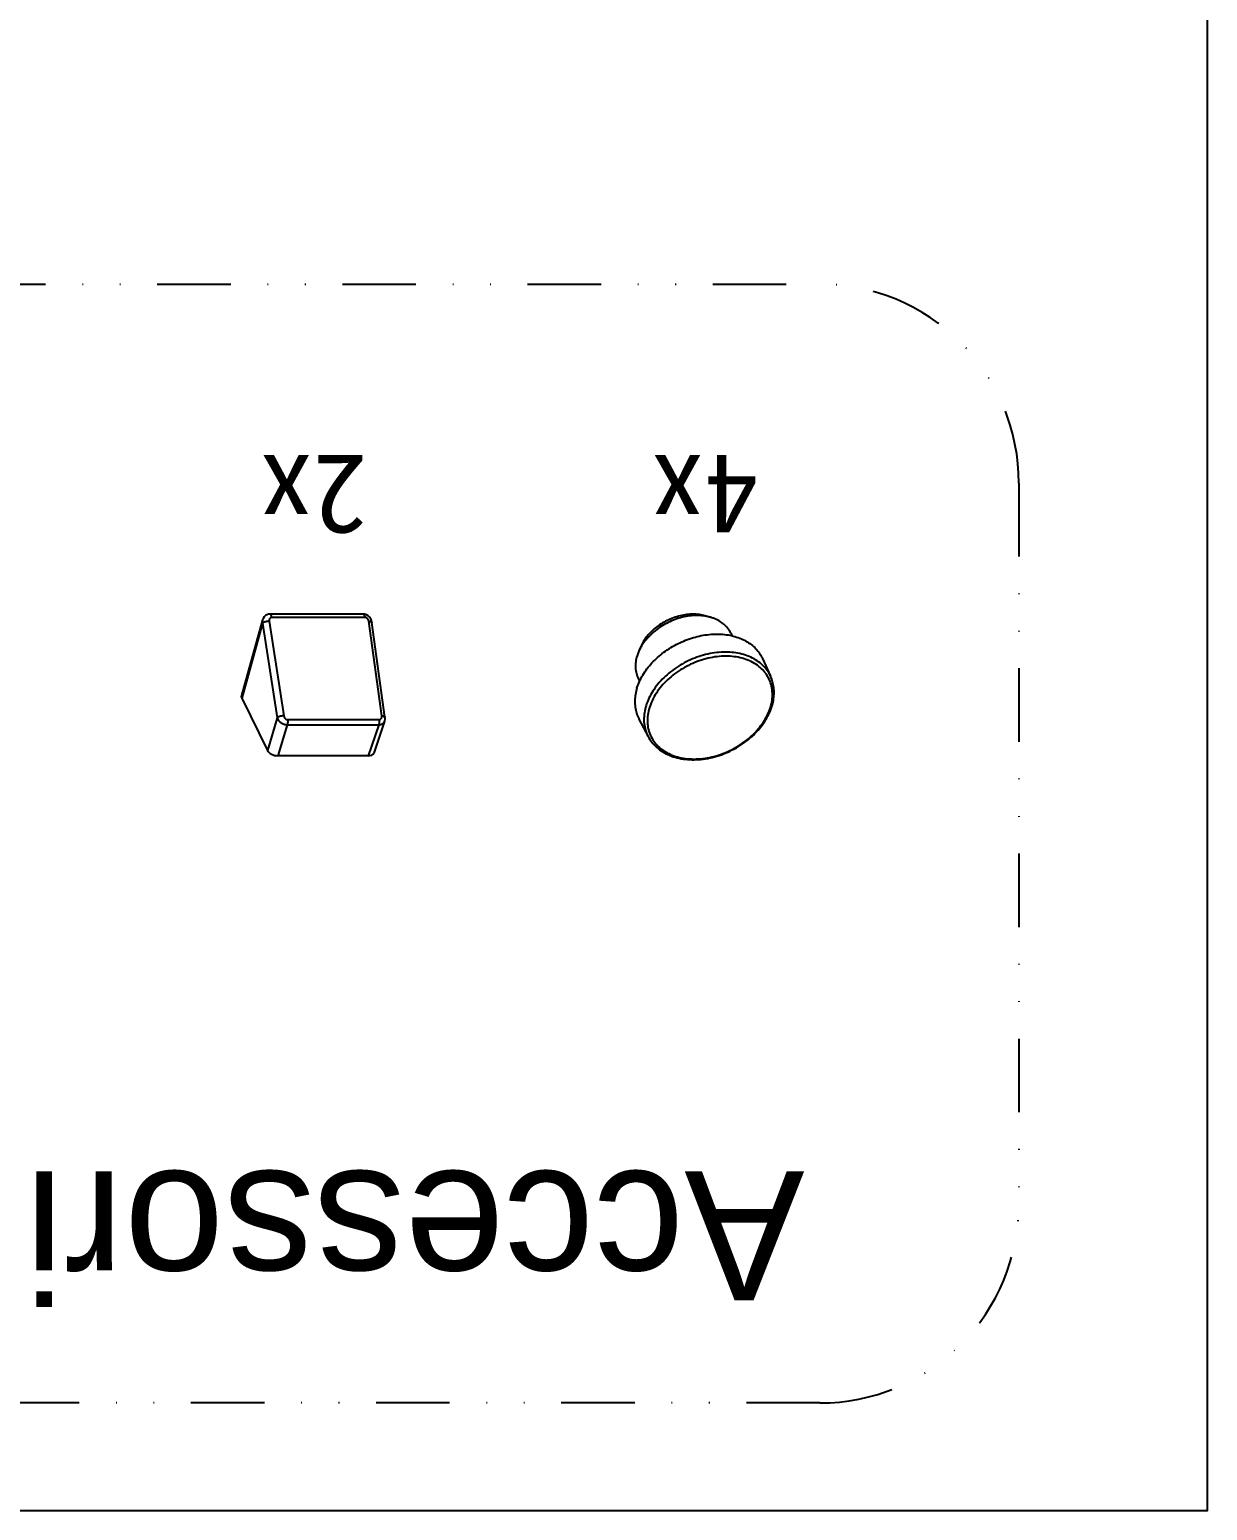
# Model space of a CAD drawing. Header units: millimetres. Extents: x 14343 to 15285, y -9166 to -7819.
# Drawn here: x 15122.1 to 15284.9, y -9166.3 to -8961.7 of the extents above; entities that cross this region are included whole.
import ezdxf
from ezdxf.enums import TextEntityAlignment as Align

# ---------------------------------------------------------------- set-up
doc = ezdxf.new("R2010")
doc.units = ezdxf.units.MM
doc.linetypes.add('DIVIDE', pattern=[31.75, 12.7, -6.35, 0, -6.35, 0, -6.35])
doc.layers.add('dim', color=3, linetype='Continuous', lineweight=9)
doc.layers.add('text', color=212, linetype='Continuous', lineweight=20)
doc.styles.add('zeng', font='SIMHEI.TTF')
doc.styles.add('宋体', font='SimSun.ttf')

# ---------------------------------------------------------------- blocks, each defined once
blk = doc.blocks.new('u9')
at = {"color": 7, "linetype": 'Continuous'}
for p, q in [((-356.418, 564.924), (-354.954, 569.216)), ((-354.954, 569.216), (-342.48, 569.216)), ((-343.765, 564.924), (-342.48, 569.216)), ((-357.224, 564.439), (-355.723, 568.84)), ((-342.374, 563.967), (-341.023, 568.478)), ((-337.472, 561.241), (-341.023, 568.478)), ((-392.394, 564.142), (-393.648, 566.543)), ((-343.765, 564.924), (-356.418, 564.924)), ((-357.277, 563.861), (-355.482, 550.784)), ((-356.831, 563.707), (-355.036, 550.63)), ((-343.811, 564.221), (-356.464, 564.221)), ((-341.267, 550.63), (-343.293, 563.707)), ((-340.348, 550.89), (-342.374, 563.967)), ((-340.348, 550.89), (-337.472, 561.241)), ((-340.332, 550.449), (-337.428, 560.901)), ((-392.296, 558.553), (-392.474, 558.914)), ((-409.455, 555.769), (-410.587, 558.23)), ((-392.563, 554.282), (-392.285, 554.977)), ((-392.285, 554.977), (-392.13, 555.413)), ((-405.094, 552.273), (-405.273, 552.637)), ((-401.553, 549.871), (-402.273, 550.075)), ((-354.526, 550.106), (-341.623, 550.106)), ((-354.266, 549.643), (-341.363, 549.643))]:
    blk.add_line(p, q, dxfattribs=at)
at = {"color": 2, "linetype": 'DIVIDE', "ltscale": 0.8}
blk.add_lwpolyline([(-444.912, 531.529), (-444.912, 631.174, -0.4142136), (-417.412, 658.674), (-44.2, 658.674, -0.4142136), (-16.7, 631.174), (-16.7, 531.529, -0.4142136), (-44.2, 504.029), (-417.412, 504.029, -0.4142136)], format="xyb", close=True, dxfattribs=at)
at = {"color": 7, "linetype": 'Continuous'}
for points in [[(-357.224, 564.439), (-357.245, 564.371), (-357.288, 564.096), (-357.277, 563.861)], [(-355.482, 550.784), (-355.428, 550.548), (-355.311, 550.283), (-355.144, 550.052), (-354.938, 549.866), (-354.704, 549.734), (-354.455, 549.66), (-354.266, 549.643)], [(-341.363, 549.643), (-341.18, 549.659), (-340.949, 549.728), (-340.739, 549.848), (-340.558, 550.017), (-340.417, 550.23), (-340.332, 550.448)]]:
    blk.add_lwpolyline(points, dxfattribs=at)
blk.add_arc((-398.103, 557.32), 6.272, 331.26354, 338.06796, dxfattribs=at)
for centre, ratio, start_param, end_param in [((-354.591, 568.478), 0.5723949, 2.0660459, 3.1252486), ((-342.118, 568.478), 0.5726865, 0.4949194, 2.0654112), ((-338.566, 561.241), 0.5723949, 0.0166694, 0.494945)]:
    blk.add_ellipse(centre, major_axis=(1.135, -0.351), ratio=ratio, start_param=start_param, end_param=end_param, dxfattribs=at)
for points, start_tangent, end_tangent in [([(-393.648, 566.543), (-394.172, 567.352), (-394.851, 568.068), (-395.672, 568.674), (-396.62, 569.155), (-397.676, 569.502), (-398.82, 569.706), (-400.027, 569.764), (-401.273, 569.674), (-402.533, 569.439), (-403.782, 569.065), (-404.997, 568.559), (-406.154, 567.932), (-407.232, 567.194), (-408.21, 566.361), (-409.068, 565.447), (-409.79, 564.472), (-410.359, 563.454), (-410.768, 562.411)], (-0.4630299, 0.8863426), (-0.2952474, -0.9554208)), ([(-393.843, 562.557), (-393.616, 563.569), (-393.563, 564.56), (-393.686, 565.51), (-393.983, 566.4), (-394.446, 567.212), (-395.068, 567.929), (-395.835, 568.537), (-396.731, 569.023), (-397.739, 569.377), (-398.838, 569.593), (-400.005, 569.665), (-401.217, 569.593), (-402.448, 569.377), (-403.675, 569.023), (-404.872, 568.537), (-406.014, 567.929), (-407.079, 567.212), (-408.045, 566.4), (-408.891, 565.51), (-409.602, 564.56), (-410.161, 563.569), (-410.559, 562.557)], (0.2952474, 0.9554208), (-0.2952474, -0.9554208)), ([(-393.372, 562.275), (-393.142, 563.282), (-393.078, 564.27), (-393.182, 565.22), (-393.451, 566.116), (-393.648, 566.543)], (0.2952474, 0.9554208), (-0.4630275, 0.8863439)), ([(-356.418, 564.924), (-356.622, 564.908), (-356.809, 564.856), (-356.971, 564.77), (-357.102, 564.653), (-357.196, 564.508), (-357.224, 564.439)], (-0.999964, 0.0084888), (-0.3227612, -0.9464804)), ([(-356.464, 564.221), (-356.48, 564.402), (-356.478, 564.588), (-356.456, 564.766), (-356.418, 564.924)], (-0.144574, 0.989494), (0.3049958, 0.9523537)), ([(-343.811, 564.221), (-343.827, 564.402), (-343.824, 564.588), (-343.803, 564.766), (-343.765, 564.924)], (-0.1445755, 0.9894938), (0.3049975, 0.9523532)), ([(-342.374, 563.967), (-342.454, 564.158), (-342.574, 564.341), (-342.728, 564.508), (-342.911, 564.653), (-343.114, 564.77), (-343.329, 564.856), (-343.549, 564.908), (-343.765, 564.924)], (-0.291209, 0.9566595), (-0.9999644, -0.0084351)), ([(-392.116, 559.844), (-391.902, 560.741), (-391.82, 561.625), (-391.869, 562.483), (-392.049, 563.303), (-392.359, 564.073), (-392.394, 564.142)], (0.2952474, 0.9554208), (-0.4630641, 0.8863248)), ([(-356.831, 563.707), (-356.993, 563.717), (-357.127, 563.744), (-357.222, 563.786), (-357.271, 563.84), (-357.276, 563.861)], (-0.9999584, 0.0091259), (-0.112783, 0.9936196)), ([(-356.464, 564.221), (-356.546, 564.211), (-356.624, 564.183), (-356.693, 564.136), (-356.75, 564.073), (-356.795, 563.995), (-356.824, 563.906), (-356.836, 563.809), (-356.831, 563.707)], (-1, -0.0001957), (0.1358911, -0.9907238)), ([(-343.293, 563.707), (-343.318, 563.808), (-343.358, 563.906), (-343.413, 563.995), (-343.48, 564.073), (-343.557, 564.136), (-343.639, 564.183), (-343.725, 564.211), (-343.811, 564.221)], (-0.1532128, 0.9881932), (-1, 0.0002284)), ([(-343.293, 563.707), (-343.113, 563.717), (-342.927, 563.744), (-342.749, 563.786), (-342.59, 563.84), (-342.462, 563.902), (-342.374, 563.967)], (0.9999581, 0.0091502), (0.7067789, 0.7074345)), ([(-410.768, 562.411), (-410.98, 561.525), (-411.067, 560.653), (-411.029, 559.805), (-410.868, 558.995), (-410.587, 558.23)], (-0.2952474, -0.9554208), (0.4177756, -0.9085503)), ([(-410.559, 562.557), (-410.787, 561.546), (-410.839, 560.555), (-410.716, 559.604), (-410.42, 558.714), (-409.956, 557.902), (-409.334, 557.185), (-408.568, 556.577), (-407.671, 556.091), (-406.663, 555.737), (-405.565, 555.521), (-404.398, 555.449), (-403.186, 555.521), (-401.954, 555.737), (-400.727, 556.091), (-399.531, 556.577), (-398.388, 557.185), (-397.323, 557.902), (-396.358, 558.714), (-395.511, 559.604), (-394.801, 560.555), (-394.241, 561.546), (-393.843, 562.557)], (-0.2952474, -0.9554208), (0.2952474, 0.9554208)), ([(-410.587, 558.23), (-410.246, 557.611), (-409.664, 556.874), (-408.941, 556.237), (-408.089, 555.713), (-407.126, 555.311), (-406.068, 555.039), (-404.935, 554.901), (-403.749, 554.901), (-402.531, 555.039), (-401.305, 555.311), (-400.093, 555.713), (-398.917, 556.237), (-397.8, 556.874), (-396.763, 557.611), (-395.824, 558.435), (-395.002, 559.331), (-394.311, 560.281), (-393.764, 561.269), (-393.372, 562.275)], (0.4179062, -0.9084902), (0.2952474, 0.9554208)), ([(-392.116, 559.844), (-392.457, 558.946), (-392.921, 558.062), (-393.501, 557.204), (-394.188, 556.384), (-394.972, 555.614), (-395.843, 554.907), (-396.787, 554.271), (-397.79, 553.717), (-398.839, 553.252), (-399.917, 552.883), (-401.008, 552.615), (-402.098, 552.453), (-403.17, 552.399), (-404.209, 552.453), (-405.198, 552.615), (-406.125, 552.883), (-406.975, 553.252), (-407.736, 553.717), (-408.396, 554.271), (-408.948, 554.907), (-409.381, 555.614), (-409.455, 555.769)], (-0.2952474, -0.9554208), (-0.4177226, 0.9085746)), ([(-392.13, 555.413), (-391.946, 556.245), (-391.913, 557.058), (-392.031, 557.835), (-392.296, 558.553)], (0.2952474, 0.9554208), (-0.4405334, 0.8977362)), ([(-401.553, 549.871), (-401.162, 549.775), (-400.323, 549.663), (-399.44, 549.663), (-398.532, 549.775), (-397.62, 549.996), (-396.723, 550.322), (-395.863, 550.745), (-395.058, 551.256), (-394.326, 551.843), (-393.683, 552.494), (-393.144, 553.193), (-392.722, 553.925), (-392.564, 554.281)], (0.9618863, -0.2734496), (0.3724264, 0.9280617)), ([(-401.547, 549.916), (-400.907, 549.845), (-399.925, 549.845), (-398.917, 549.969), (-397.903, 550.215), (-396.907, 550.577), (-395.951, 551.047), (-395.056, 551.615), (-394.243, 552.267), (-393.529, 552.99), (-392.93, 553.767), (-392.603, 554.304)], (0.9875564, -0.157265), (0.4799864, 0.8772759)), ([(-405.094, 552.273), (-404.682, 551.615), (-404.138, 551.047), (-403.472, 550.577), (-402.7, 550.215), (-402.273, 550.075)], (0.4405334, -0.8977362), (0.9618847, -0.2734553)), ([(-355.036, 550.63), (-355.198, 550.64), (-355.332, 550.667), (-355.427, 550.709), (-355.476, 550.763), (-355.481, 550.784)], (-0.9999584, 0.0091257), (-0.112783, 0.9936196)), ([(-355.036, 550.63), (-355.013, 550.526), (-354.974, 550.427), (-354.92, 550.335), (-354.854, 550.256), (-354.778, 550.192), (-354.696, 550.144), (-354.611, 550.115), (-354.526, 550.106)], (0.1360719, -0.990699), (1, -0.0002415)), ([(-341.623, 550.106), (-341.541, 550.115), (-341.464, 550.144), (-341.396, 550.192), (-341.34, 550.256), (-341.297, 550.335), (-341.27, 550.427), (-341.26, 550.527), (-341.267, 550.63)], (1, 0.0002063), (-0.1530352, 0.9882207)), ([(-341.267, 550.63), (-341.087, 550.64), (-340.901, 550.667), (-340.722, 550.709), (-340.564, 550.763), (-340.436, 550.825), (-340.348, 550.89)], (0.9999581, 0.0091503), (0.706779, 0.7074344)), ([(-340.332, 550.448), (-340.317, 550.518), (-340.31, 550.7), (-340.348, 550.89)], (0.2679591, 0.9634303), (-0.3002314, 0.9538664)), ([(-402.273, 550.075), (-401.838, 549.969), (-401.547, 549.916)], (0.9618847, -0.2734553), (0.9875564, -0.157265)), ([(-354.526, 550.106), (-354.491, 549.939), (-354.441, 549.802), (-354.378, 549.703), (-354.307, 549.651), (-354.266, 549.644)], (0.1445755, -0.9894938), (0.9999779, -0.0066439)), ([(-341.623, 550.106), (-341.589, 549.939), (-341.538, 549.802), (-341.475, 549.703), (-341.404, 549.651), (-341.363, 549.644)], (0.1445761, -0.9894937), (0.9999842, -0.00562))]:
    blk.add_spline(points, degree=3, dxfattribs=dict(at, start_tangent=start_tangent, end_tangent=end_tangent))
at = {"layer": 'Defpoints', "color": 2}
blk.add_lwpolyline([(0, 673.52), (-470.981, 673.52), (-470.981, 0), (0, 0)], close=True, dxfattribs=at)
at = {"layer": 'dim', "color": 74, "insert": (-348.19, 635.429), "char_height": 17.82, "attachment_point": 5, "style": '宋体'}
blk.add_mtext('{\\fArial|b0|i0|c0|p32;\\C7;Accessories}', dxfattribs=at)
at = {"layer": 'text', "style": 'zeng'}
for s, p in [('4x', (-401.443, 533.143)), ('2x', (-347.351, 533.143))]:
    blk.add_text(s, height=11, dxfattribs=at).set_placement(p, align=Align.MIDDLE)

msp = doc.modelspace()

# ---------------------------------------------------------------- block references
at = {"rotation": 180}
msp.add_blockref('u9', (14813.95, -8492.81), dxfattribs=at)

doc.saveas('drawing.dxf')
